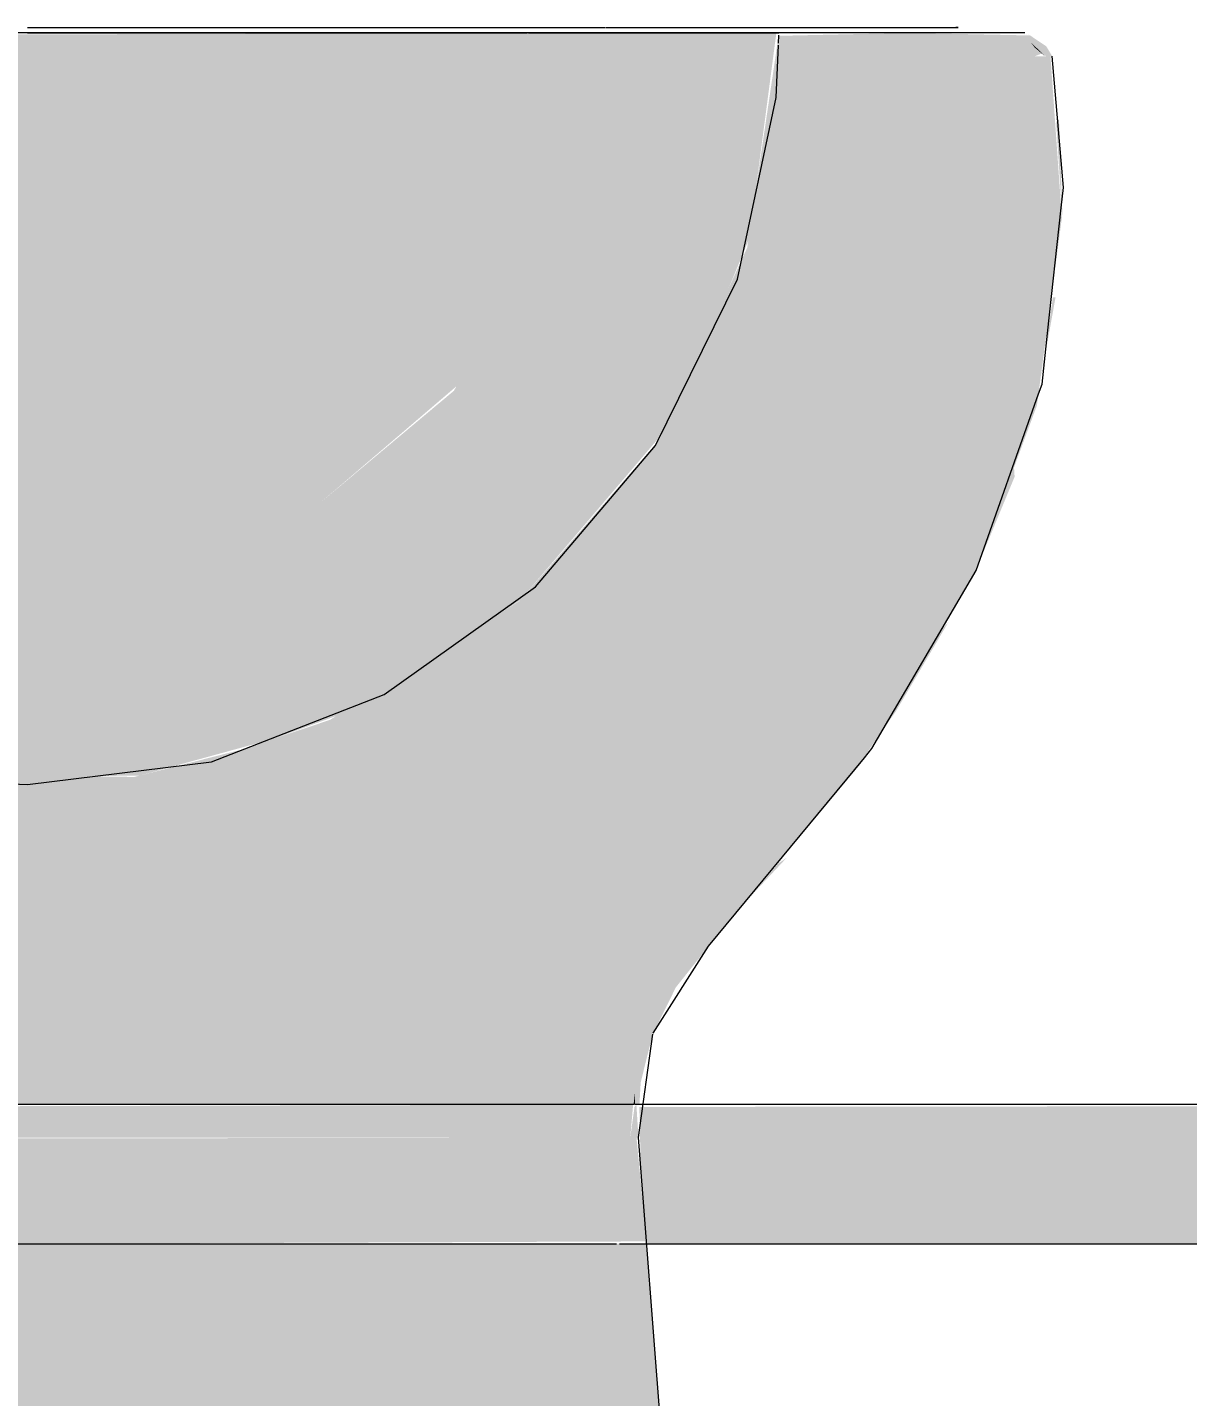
# Model space of a CAD drawing. Header units: metres. Extents: x 147 to 427, y -16 to 162.
# Drawn here: x 398.3283 to 398.5367, y 0.16 to 0.406 of the extents above; entities that cross this region are included whole.
import ezdxf

# ---------------------------------------------------------------- set-up
doc = ezdxf.new("R2010")
doc.units = ezdxf.units.M
for name, color, linetype, lineweight in [('A-ANNO-DIMS', 7, 'Continuous', 5), ('A-ANNO-DIMS-50', 7, 'Continuous', 5), ('P-PIPE', 7, 'Continuous', 5), ('P-SANR-FIXT', 7, 'Continuous', 5)]:
    doc.layers.add(name, color=color, linetype=linetype, lineweight=lineweight)
doc.styles.add('Century Gothic_1', font='GOTHIC.TTF', dxfattribs={"height": 0.075})
doc.dimstyles.new('Setores_1_5', dxfattribs={"dimscale": 0.3048, "dimtxt": 0.07831262022881443, "dimasz": 0.5208333333333333, "dimexe": 0.3937007874015747, "dimexo": 0.2460629921259842, "dimgap": 0.2870734908136483, "dimtad": 1, "dimrnd": 0.01, "dimzin": 0, "dimdsep": 46, "dimtxsty": 'Century Gothic_1', "dimblk1": 'OBLIQUE', "dimblk2": 'OBLIQUE', "dimsah": 1, "dimcen": 0.09, "dimazin": 0, "dimtfac": 1, "dimtdec": 4, "dimtix": 1, "dimtmove": 0, "dimatfit": 3, "dimfxl": 1, "dimtvp": 1, "dimtolj": 1, "dimtzin": 0, "dimarcsym": 2})

# ---------------------------------------------------------------- blocks, each defined once
blk = doc.blocks.new('UT_Bacia com caixa acoplada - UT_Bacia com caixa acoplada-3248018-HH')
at = {"layer": 'P-SANR-FIXT', "true_color": 0xf4f2f0, "transparency": 33554598}
h = blk.add_hatch(color=7, dxfattribs=at)
h.paths.add_polyline_path([(-154.6763572533946, 0.4008092637552488), (-154.6751056460893, 0.4013098376223212), (-154.6743065021734, 0.4008092637552488), (-154.673220238308, 0.4008092637552488), (-154.6743065021734, 0.4026143735258909), (-154.6772028342753, 0.4045516340791694), (-154.6989710488781, 0.4049999999999903), (-154.7224059959653, 0.4044870097375534), (-154.7229347760084, 0.4008092637552488), (-154.6766441810995, 0.4008092637552488)])
h.paths.add_polyline_path([(-155.0398836917888, 0.4032145807875558), (-155.0414769588144, 0.4008092637552488), (-155.0398744720738, 0.4013031752914866), (-155.0395274875751, 0.402366115585769)])
h.paths.add_polyline_path([(-155.0388738871906, 0.4008092637552488), (-155.0392173999344, 0.4016274983473207), (-155.0401807701594, 0.4008092637552488), (-155.0391854961916, 0.4008092637552488)])
h.paths.add_polyline_path([(-155.0230013816577, 0.4008092637552488), (-155.0191171588465, 0.4008092637552488), (-155.0194884930484, 0.4049999999999903), (-155.0378323636882, 0.4044912969643948), (-155.0381624741299, 0.4038991489209904), (-155.0391854961916, 0.4040199236652638), (-155.0398836917888, 0.4032145807875558), (-155.0388181061695, 0.4026788782463587), (-155.0383477693149, 0.402366115585769), (-155.0390637755739, 0.4017579785746545), (-155.0388738871906, 0.4008092637552488), (-155.023509536034, 0.4008092637552488)])
h.paths.add_polyline_path([(-154.9955799149472, 0.4008092637552488), (-154.9917623697839, 0.4008092637552488), (-154.9923649066918, 0.4049999999999989), (-154.9955799149472, 0.4044400912500656), (-154.9955799149472, 0.402728493741998)])
h.paths.add_polyline_path([(-154.6767033244542, 0.4045297525605337), (-154.6794942684812, 0.4049999999999903), (-154.6767784206771, 0.4045375932061315)])
for points in [[(-154.8568410023174, 0.2713579378049576), (-154.8371459303502, 0.2716092697848773), (-154.8132358952481, 0.2781715720764561), (-154.8000129373572, 0.2829867503409531), (-154.7688003136689, 0.30311160832744), (-154.7432761506888, 0.3329999188770849), (-154.7336714238275, 0.3535692148044563), (-154.7276324105403, 0.3681364979206252), (-154.7227909709876, 0.4049999999999946), (-154.7573322329013, 0.4049999999999903), (-154.763534162317, 0.3704975929682913), (-154.7807316099717, 0.3407107398699083), (-154.8074310135657, 0.3183503334257793), (-154.8399809125964, 0.3065031390502366), (-154.8747162207975, 0.3065031390502366), (-154.9073567335948, 0.3183833141396273), (-154.9344466819635, 0.3415441309100061), (-154.9513331775227, 0.3707923991803229), (-154.9573649004925, 0.4049999999999989), (-154.9922844039669, 0.4044400912500656), (-154.9866701553667, 0.3664468740152686), (-154.972261514147, 0.3347099508787467), (-154.9696601601593, 0.3305205051013906), (-154.9448388659427, 0.3023659720008936), (-154.913372793807, 0.2821635114578568), (-154.888662960824, 0.2744364568740958), (-154.8759618443404, 0.2713579378049576), (-154.857348620237, 0.2713579378049576)], [(-154.8577696248067, 0.3065031390502366), (-154.8399809125964, 0.3065031390502366), (-154.8073403997992, 0.318383314139623), (-154.780255384008, 0.3415355874348431), (-154.7633639558711, 0.3707923991803186), (-154.7573322329013, 0.4049999999999903), (-154.9572731707487, 0.4044797747714163), (-154.9511629726031, 0.3704975956118342), (-154.9339655234222, 0.3407107398699213), (-154.9073567335948, 0.3183833141396273), (-154.8747162207975, 0.3065031390502366), (-154.8586735551728, 0.3065031390502366)], [(-154.6743065021734, 0.4006310879796143), (-154.6770811583464, 0.4033236406693746), (-154.6763572533946, 0.4023728852091579), (-154.6745162821543, 0.4008092637552488)], [(-154.7756381415064, 0.212499999999995), (-154.748440851577, 0.212499999999995), (-154.7479033071342, 0.212499999999995), (-154.7473894984532, 0.212499999999995), (-154.7471604201295, 0.2164892361981987), (-154.7450070782085, 0.2251265765153601), (-154.7408388435632, 0.2335688513946692), (-154.7349706179341, 0.2409316031331995), (-154.9779485757197, 0.2409316031331995), (-154.9780073242023, 0.2409316031331995), (-154.9797265791883, 0.2409316031331995), (-154.9727964494301, 0.2314180879860563), (-154.9696901189139, 0.2251265765153645), (-154.967412561482, 0.2159909912937743), (-154.9673076986692, 0.212499999999995), (-154.7790396309395, 0.212499999999995)], [(-154.748440851577, 0.212499999999995), (-154.7482150878876, 0.212499999999995), (-154.7482123617702, 0.2144472941613821)], [(-154.8536888926059, 0.187499999999992), (-154.7461258769793, 0.187925927171383), (-154.7479193679194, 0.2065800257292104), (-154.9671553756456, 0.2062499999999921), (-154.9686042325441, 0.187499999999992), (-154.8557061902289, 0.187499999999992)], [(-154.7529404074097, 0.004566557553603798), (-154.7319976734867, 0.005089502298225057), (-154.7460929645782, 0.187499999999992), (-154.9686042325441, 0.187499999999992), (-154.9824281426671, 0.004566557553603798), (-154.7542053032182, 0.004566557553603798)]]:
    blk.add_hatch(color=7, dxfattribs=at).paths.add_polyline_path(points)
h = blk.add_hatch(color=7, dxfattribs=at)
h.paths.add_polyline_path([(-154.9562773652966, 0.3084664716098489), (-154.9505818655461, 0.3084664716098489), (-154.9709315406917, 0.3320046589268899), (-154.981023895284, 0.3535692153034198), (-154.9868957964963, 0.3669615030644328), (-154.9917623697839, 0.4008092637552488), (-154.9955799149472, 0.4008092637552488), (-154.9955799149472, 0.3909999999999804), (-154.9987007848619, 0.3909773400746838), (-154.9989954502223, 0.3709999999999763), (-155.0003485356934, 0.3706572804316716), (-155.0003485356934, 0.3084664716098489), (-154.9594865401783, 0.3084664716098489)])
h.paths.add_polyline_path([(-154.7641152790859, 0.3084664716098489), (-154.686901844706, 0.3084887999053935), (-154.6759778062631, 0.33807722504733), (-154.6714966514203, 0.371787180372731), (-154.6735437146037, 0.4008092637552488), (-154.7229347760084, 0.4008092637552488), (-154.7280209029564, 0.3664606021148057), (-154.7432761506888, 0.3329999188770849), (-154.7437656051007, 0.3320046589269202), (-154.7624166278037, 0.310407982439636)])
h.paths.add_polyline_path([(-155.0143485356934, 0.3084664716098489), (-155.014837708365, 0.3709999999999806), (-155.0159962865249, 0.3709999999999806), (-155.0160087888456, 0.3909999999999804), (-155.0191171588465, 0.3915660987731547), (-155.0194884930484, 0.4008092637552488), (-155.0414769588144, 0.4008010725135723), (-155.0433482338867, 0.3693003786683549), (-155.0378442141946, 0.3357067556128701), (-155.0276084620433, 0.3084664716098489), (-155.0197368885798, 0.3084664716098489)])
h = blk.add_hatch(color=7, dxfattribs=at)
h.paths.add_polyline_path([(-154.6866298799502, 0.3092254330526045), (-154.6799864845786, 0.3252689044978502), (-154.6800899231864, 0.3269391098522516), (-154.684858814219, 0.3140224727263765)])
h.paths.add_polyline_path([(-154.6752474547762, 0.3430036994458749), (-154.6726271066348, 0.3575308538905236), (-154.6730937270928, 0.3575308538905106), (-154.6748217357481, 0.345875322124662)])
h.paths.add_polyline_path([(-154.67138119572, 0.371787180372731), (-154.6720170590138, 0.3895872621969307), (-154.6725169926915, 0.3889690953735902), (-154.6714911073352, 0.3728156954072671)])
h = blk.add_hatch(color=7, dxfattribs=at)
h.paths.add_polyline_path([(-154.7583427452373, 0.2409316031331995), (-154.7349706179341, 0.2409316031331995), (-154.7076311596566, 0.2737182962611629), (-154.6869100883066, 0.3084664716098489), (-154.7641152790859, 0.3084664716098489), (-154.7689316774522, 0.3029614632030817), (-154.8030114913405, 0.2815980970598746), (-154.8191692186988, 0.2761831254909504), (-154.8381337451878, 0.2713579378049576), (-154.8787792680307, 0.2719217260751502), (-154.9014613601937, 0.2781716093630842), (-154.9153373170917, 0.2834064777883115), (-154.9457728631172, 0.3029699152281188), (-154.9505818655461, 0.3084664716098489), (-155.0003485356934, 0.3084664716098489), (-155.0003485356934, 0.2654506930492006), (-154.9797265791883, 0.2409316031331995), (-154.9780073242023, 0.2409316031331995), (-154.9774340191862, 0.2409316031331995), (-154.7600515941741, 0.2409316031331995)])
h.paths.add_polyline_path([(-155.0143485356934, 0.2859307937814128), (-155.0143485356934, 0.3084664716098489), (-155.0277871088158, 0.3084664716098489), (-155.0144767891755, 0.2861458683018471)])
h = blk.add_hatch(color=7, dxfattribs=at)
h.paths.add_polyline_path([(-154.7273307193444, 0.2500151707366867), (-154.7209309753829, 0.2568425547251072), (-154.7224947906456, 0.2557649722026738), (-154.7247328805088, 0.2531039378537169)])
h.paths.add_polyline_path([(-154.7059197165455, 0.2765872610061318), (-154.7013527048627, 0.2830832849492496), (-154.6919113018691, 0.2991126534554423), (-154.6936136778533, 0.2972247742964878), (-154.7043490906294, 0.2792220369243901)])
h = blk.add_hatch(color=7, dxfattribs=at)
h.paths.add_polyline_path([(-154.7529404074097, 0.2065800257292104), (-154.7490368394199, 0.2065800257292104), (-154.7485232863969, 0.212499999999995), (-154.9672908564548, 0.2119393052975149), (-154.967129873776, 0.2065800257292104), (-154.7546794236023, 0.2065800257292104)])
h.paths.add_polyline_path([(-154.7479193679194, 0.2065800257292104), (-154.7475673233464, 0.2065800257292104), (-154.7479334744257, 0.212499999999995), (-154.7482738846948, 0.212074072828604), (-154.7490323064378, 0.2065800257292104)])
at = {"layer": 'P-SANR-FIXT', "color": 254, "true_color": 0xd5d4d2}
for p, q in [((-154.8573485449758, 0.4059999999999929), (-154.7672584963397, 0.4059999999999929)), ((-154.8573485449758, 0.4059999999999929), (-154.7735772592581, 0.4059999999999929)), ((-154.7735772592581, 0.4059999999999929), (-154.7672584963397, 0.4059999999999929)), ((-154.730994535184, 0.4059999999999929), (-154.7084415207395, 0.4059999999999929)), ((-154.730994535184, 0.4059999999999929), (-154.7084415207395, 0.4059999999999929)), ((-154.7081743196752, 0.4059999999999929), (-154.691695699405, 0.4059999999999929)), ((-154.7081743196752, 0.4059999999999929), (-154.691695699405, 0.4059999999999929)), ((-154.6911875449467, 0.4059999999999929), (-154.690753906078, 0.4059999999999929)), ((-154.690753906078, 0.4059999999999929), (-154.6901441939744, 0.4059999999999929))]:
    blk.add_line(p, q, dxfattribs=at)
at = {"layer": 'P-SANR-FIXT', "color": 254, "true_color": 0xe9e7e5}
for p, q in [((-154.8573485449758, 0.4059999999999929), (-154.7673485518301, 0.4059999999999929)), ((-154.8573485449758, 0.4059999999999929), (-154.7673485518301, 0.4059999999999929)), ((-154.7313485518301, 0.4059999999999929), (-154.708688648423, 0.4059999999999929)), ((-154.7313485518301, 0.4059999999999929), (-154.708688648423, 0.4059999999999929)), ((-154.7084186977325, 0.4059999999999929), (-154.6923485305922, 0.4059999999999929)), ((-154.7084186977325, 0.4059999999999929), (-154.6923485305922, 0.4059999999999929)), ((-154.6923485305922, 0.4059999999999929), (-154.6916364238089, 0.4059999999999929)), ((-154.691695699405, 0.4059999999999929), (-154.6911875449467, 0.4059999999999929)), ((-154.6901441939744, 0.4059999999999929), (-154.6905739658009, 0.4059999999999929))]:
    blk.add_line(p, q, dxfattribs=at)
at = {"layer": 'P-SANR-FIXT', "color": 7, "true_color": 0xf0efee}
for p, q in [((-154.7673336947311, 0.4059999999999929), (-154.7537440109187, 0.4059999999999929)), ((-154.7673336947311, 0.4059999999999929), (-154.7537440109187, 0.4059999999999929)), ((-154.7533867849046, 0.4059999999999929), (-154.7313485518301, 0.4059999999999929)), ((-154.7533867849046, 0.4059999999999929), (-154.7313485518301, 0.4059999999999929))]:
    blk.add_line(p, q, dxfattribs=at)
at = {"layer": 'P-SANR-FIXT', "color": 254, "true_color": 0xe9e8e8}
for p, q in [((-154.7672434381916, 0.4059999999999929), (-154.7534993615207, 0.4059999999999929)), ((-154.7672434381916, 0.4059999999999929), (-154.7534993615207, 0.4059999999999929)), ((-154.7531389116859, 0.4059999999999929), (-154.730994535184, 0.4059999999999929)), ((-154.7531389116859, 0.4059999999999929), (-154.730994535184, 0.4059999999999929))]:
    blk.add_line(p, q, dxfattribs=at)
at = {"layer": 'P-SANR-FIXT', "color": 7, "true_color": 0xf2f0ee}
blk.add_line((-154.6923485305922, 0.4059999999999929), (-154.6917780038311, 0.4059999999999929), dxfattribs=at)
at = {"layer": 'P-SANR-FIXT', "color": 7, "true_color": 0xf3f1ef}
blk.add_line((-154.6917780038311, 0.4059999999999929), (-154.6912463575525, 0.4059999999999929), dxfattribs=at)
at = {"layer": 'P-SANR-FIXT', "color": 7, "true_color": 0xf0eeec}
blk.add_line((-154.6912463575525, 0.4059999999999929), (-154.6901441847986, 0.4059999999999929), dxfattribs=at)
at = {"layer": 'P-SANR-FIXT', "color": 253, "true_color": 0x9e9d9c}
for p, q in [((-154.857348622933, 0.4049999999999977), (-154.834153781041, 0.4049999999999977)), ((-154.8573485666969, 0.4049999999999929), (-154.7677514832223, 0.4049999999999929)), ((-154.8339040832794, 0.4049999999999977), (-154.8111715064661, 0.4049999999999977)), ((-154.8109596898382, 0.4049999999999977), (-154.7898417164757, 0.4049999999999977)), ((-154.7893331878853, 0.4049999999999977), (-154.7675544127067, 0.4049999999999977)), ((-154.7673336947311, 0.4049999999999929), (-154.7573322329013, 0.4049999999999929)), ((-154.7671135224466, 0.4049999999999977), (-154.7306098284009, 0.4049999999999977)), ((-154.7573322329013, 0.4049999999999982), (-154.7495440003683, 0.4049999999999982)), ((-154.7491876181066, 0.4049999999999982), (-154.7223322391006, 0.4049999999999982)), ((-154.7304750110861, 0.4049999999999977), (-154.722332265226, 0.4049999999999977)), ((-154.7224124392861, 0.4031396469847547), (-154.7223492994953, 0.4046042608061386)), ((-154.6740498309455, 0.3510820880684932), (-154.6716024752367, 0.3735690618930833)), ((-154.6869100161563, 0.3084664716098489), (-154.6756668934408, 0.3401744400003693)), ((-154.7349705457839, 0.2409316031331995), (-154.7069784734256, 0.2748128176408794)), ((-154.7319571921578, 0.004566557553603798), (-154.7475672511962, 0.2065800257292104))]:
    blk.add_line(p, q, dxfattribs=at)
at = {"layer": 'P-SANR-FIXT'}
for p, q in [((-154.7449344753912, 0.2253229242417545), (-154.7349705457839, 0.2409316031331995)), ((-154.7475672511962, 0.2065800257292104), (-154.7449620559462, 0.2251265765153601))]:
    blk.add_line(p, q, dxfattribs=at)
at = {"layer": 'P-SANR-FIXT', "flags": 128}
for points in [[(-154.6781543129096, 0.4049999999999903), (-154.6822716871871, 0.4049999999999903), (-154.6944345857345, 0.4049999999999903), (-154.7140840719411, 0.4049999999999903), (-154.7403171688414, 0.4049999999999903), (-154.7719283547243, 0.4049999999999903), (-154.8074649619523, 0.4049999999999903), (-154.8452939331811, 0.4049999999999903), (-154.8836768672489, 0.4049999999999903), (-154.9208499060596, 0.4049999999999903), (-154.9551047913191, 0.4049999999999903), (-154.9848673662266, 0.4049999999999903), (-155.0087699146344, 0.4049999999999903), (-155.0257140133878, 0.4049999999999903), (-155.0349210095125, 0.4049999999999903), (-155.0365428842128, 0.4049999999999903)], [(-154.6716024752367, 0.3735690618930833), (-154.6712057767508, 0.3772140361144225), (-154.6732201661577, 0.4008092637552532)], [(-154.6756668934408, 0.3401744400003693), (-154.6750465534323, 0.3419239291661561), (-154.6740498309455, 0.3510820880684932)], [(-154.7069784734256, 0.2748128176408794), (-154.7056165013229, 0.2764613297042913), (-154.6869100161563, 0.3084664716098489)]]:
    blk.add_lwpolyline(points, dxfattribs=at)
at = {"layer": 'P-SANR-FIXT', "color": 253, "true_color": 0x9e9d9c, "flags": 128}
for points in [[(-154.8573485641128, 0.2699836662043968), (-154.8242802297447, 0.2740958554024421), (-154.7932262177707, 0.2861819291321404), (-154.7660781497776, 0.3055056772707506), (-154.7444897209948, 0.3308900145789184), (-154.7297759672363, 0.3607886815762368), (-154.7228331609147, 0.3933804332668358), (-154.7224266905441, 0.4028090695588299)], [(-154.8763954755209, 0.2720667783233086), (-154.8689681745056, 0.2704845887744536), (-154.8573485953334, 0.2699836662043968)]]:
    blk.add_lwpolyline(points, dxfattribs=at)
blk = doc.blocks.new('DIMBLOCK145-HH')
at = {"layer": 'A-ANNO-DIMS-50', "lineweight": 25}
for p, q in [((398.5548758520207, 1.800000000000001), (398.4755008520207, 1.879375000000001)), ((398.5548758520207, 1.800000000000001), (398.6342508520207, 1.720625000000001)), ((398.5548758520207, 0), (398.4755008520207, 0.07937500000000004)), ((398.5548758520207, 0), (398.6342508520207, -0.07937500000000004))]:
    blk.add_line(p, q, dxfattribs=at)
at = {"layer": 'A-ANNO-DIMS-50'}
for p, q in [((398.5548758520207, 1.800000000000001), (398.4348758520207, 1.800000000000001)), ((398.5548758520207, 0), (398.5548758520207, 1.800000000000001)), ((398.5548758520207, 1.800000000000001), (398.6890609247008, 1.800000000000001)), ((398.5548758520207, 0), (398.5176226505073, 0)), ((398.5548758520207, 0), (398.6748758520207, 0))]:
    blk.add_line(p, q, dxfattribs=at)
at = {"layer": 'A-ANNO-DIMS-50', "color": 0, "insert": (398.3712438751335, 0.7346733572947255), "char_height": 0.07499999999999998, "width": 0.3967839424926597, "attachment_point": 1, "rotation": 90, "line_spacing_factor": 0.9845015114479527, "style": 'Century Gothic_1'}
blk.add_mtext('1,80 m', dxfattribs=at)
blk = doc.blocks.new('_Oblique')
at = {"color": 0, "linetype": 'ByBlock', "lineweight": -2}
blk.add_line((-0.5, -0.5), (0.5, 0.5), dxfattribs=at)

msp = doc.modelspace()

# ---------------------------------------------------------------- hatches: boundary and pattern name
at = {"layer": 'P-PIPE', "true_color": 0x00ffff}
h = msp.add_hatch(color=4, dxfattribs=at)
h.paths.add_polyline_path([(398.1766927147362, 0.1999999999999935), (398.2179884426705, 0.2003476422141643), (398.2183090510237, 0.2119393052975149), (398.2181873459965, 0.212499999999995), (398.183108655875, 0.2120032753574445), (398.1812214174975, 0.2060873598102149), (398.1758592601559, 0.1999999999999935)])
h.paths.add_polyline_path([(398.801213693238, 0.1999999999999935), (398.8108959552553, 0.1999999999999935), (398.8108959552553, 0.212499999999995), (398.4381976149742, 0.212074072828604), (398.4384441444021, 0.201253926878931), (398.4385410383012, 0.1999999999999935), (398.6833836992408, 0.1999999999999935)])
h.paths.add_polyline_path([(398.1602513848735, 0.2078284325461369), (398.1676215811466, 0.2112369102118209), (398.1681447700673, 0.212499999999995), (398.1602513848735, 0.2120448141239608), (398.1602513848735, 0.2081252323184074)])
h = msp.add_hatch(color=4, dxfattribs=at)
h.paths.add_polyline_path([(398.1602513848735, 0.187499999999992), (398.2170285873354, 0.187925927171383), (398.2179615795334, 0.1999999999999935), (398.1749133174956, 0.1997792598083339), (398.1717513717851, 0.1966173140978267), (398.1602513848735, 0.1932385192159812), (398.1602513848735, 0.1875515954686989)])
h.paths.add_polyline_path([(398.8108959552553, 0.187499999999992), (398.8108959552553, 0.1999999999999935), (398.4385410383012, 0.1999999999999935), (398.4395069429003, 0.187499999999992), (398.8077552117796, 0.187499999999992)])

# ---------------------------------------------------------------- linework, layer by layer
at = {"layer": 'P-PIPE', "color": 253, "true_color": 0x9e9d9c}
for p, q in [((398.4372257659784, 0.212499999999995), (398.2713307886513, 0.212499999999995)), ((398.2224409071539, 0.187499999999992), (398.434061698502, 0.187499999999992))]:
    msp.add_line(p, q, dxfattribs=at)
at = {"layer": 'P-PIPE'}
for p, q in [((398.8108959552553, 0.212499999999995), (398.4373848195909, 0.212499999999995)), ((398.4346413427345, 0.187499999999992), (398.8108959552553, 0.187499999999992))]:
    msp.add_line(p, q, dxfattribs=at)

# ---------------------------------------------------------------- block references
at = {"layer": 'P-SANR-FIXT'}
msp.add_blockref('UT_Bacia com caixa acoplada - UT_Bacia com caixa acoplada-3248018-HH', (553.1855999074785, 0), dxfattribs=at)

# ---------------------------------------------------------------- dimensions: what is measured, and where the dimension line sits
at = {"layer": 'A-ANNO-DIMS'}
dim = msp.add_linear_dim(base=(398.5548758520209, 1.800000000000002), p1=(398.4426226505073, 0), p2=(398.7640609247008, 1.800000000000001), angle=89.99999999999991, dimstyle='Setores_1_5', override={"dimpost": '<>', "dimfxl": 1.828475475393777}, dxfattribs=at)
dim.commit()
dim.dimension.update_dxf_attribs({"geometry": 'DIMBLOCK145-HH', "text_midpoint": (398.4279893799418, 0.8999999999998878)})

doc.saveas('drawing.dxf')
